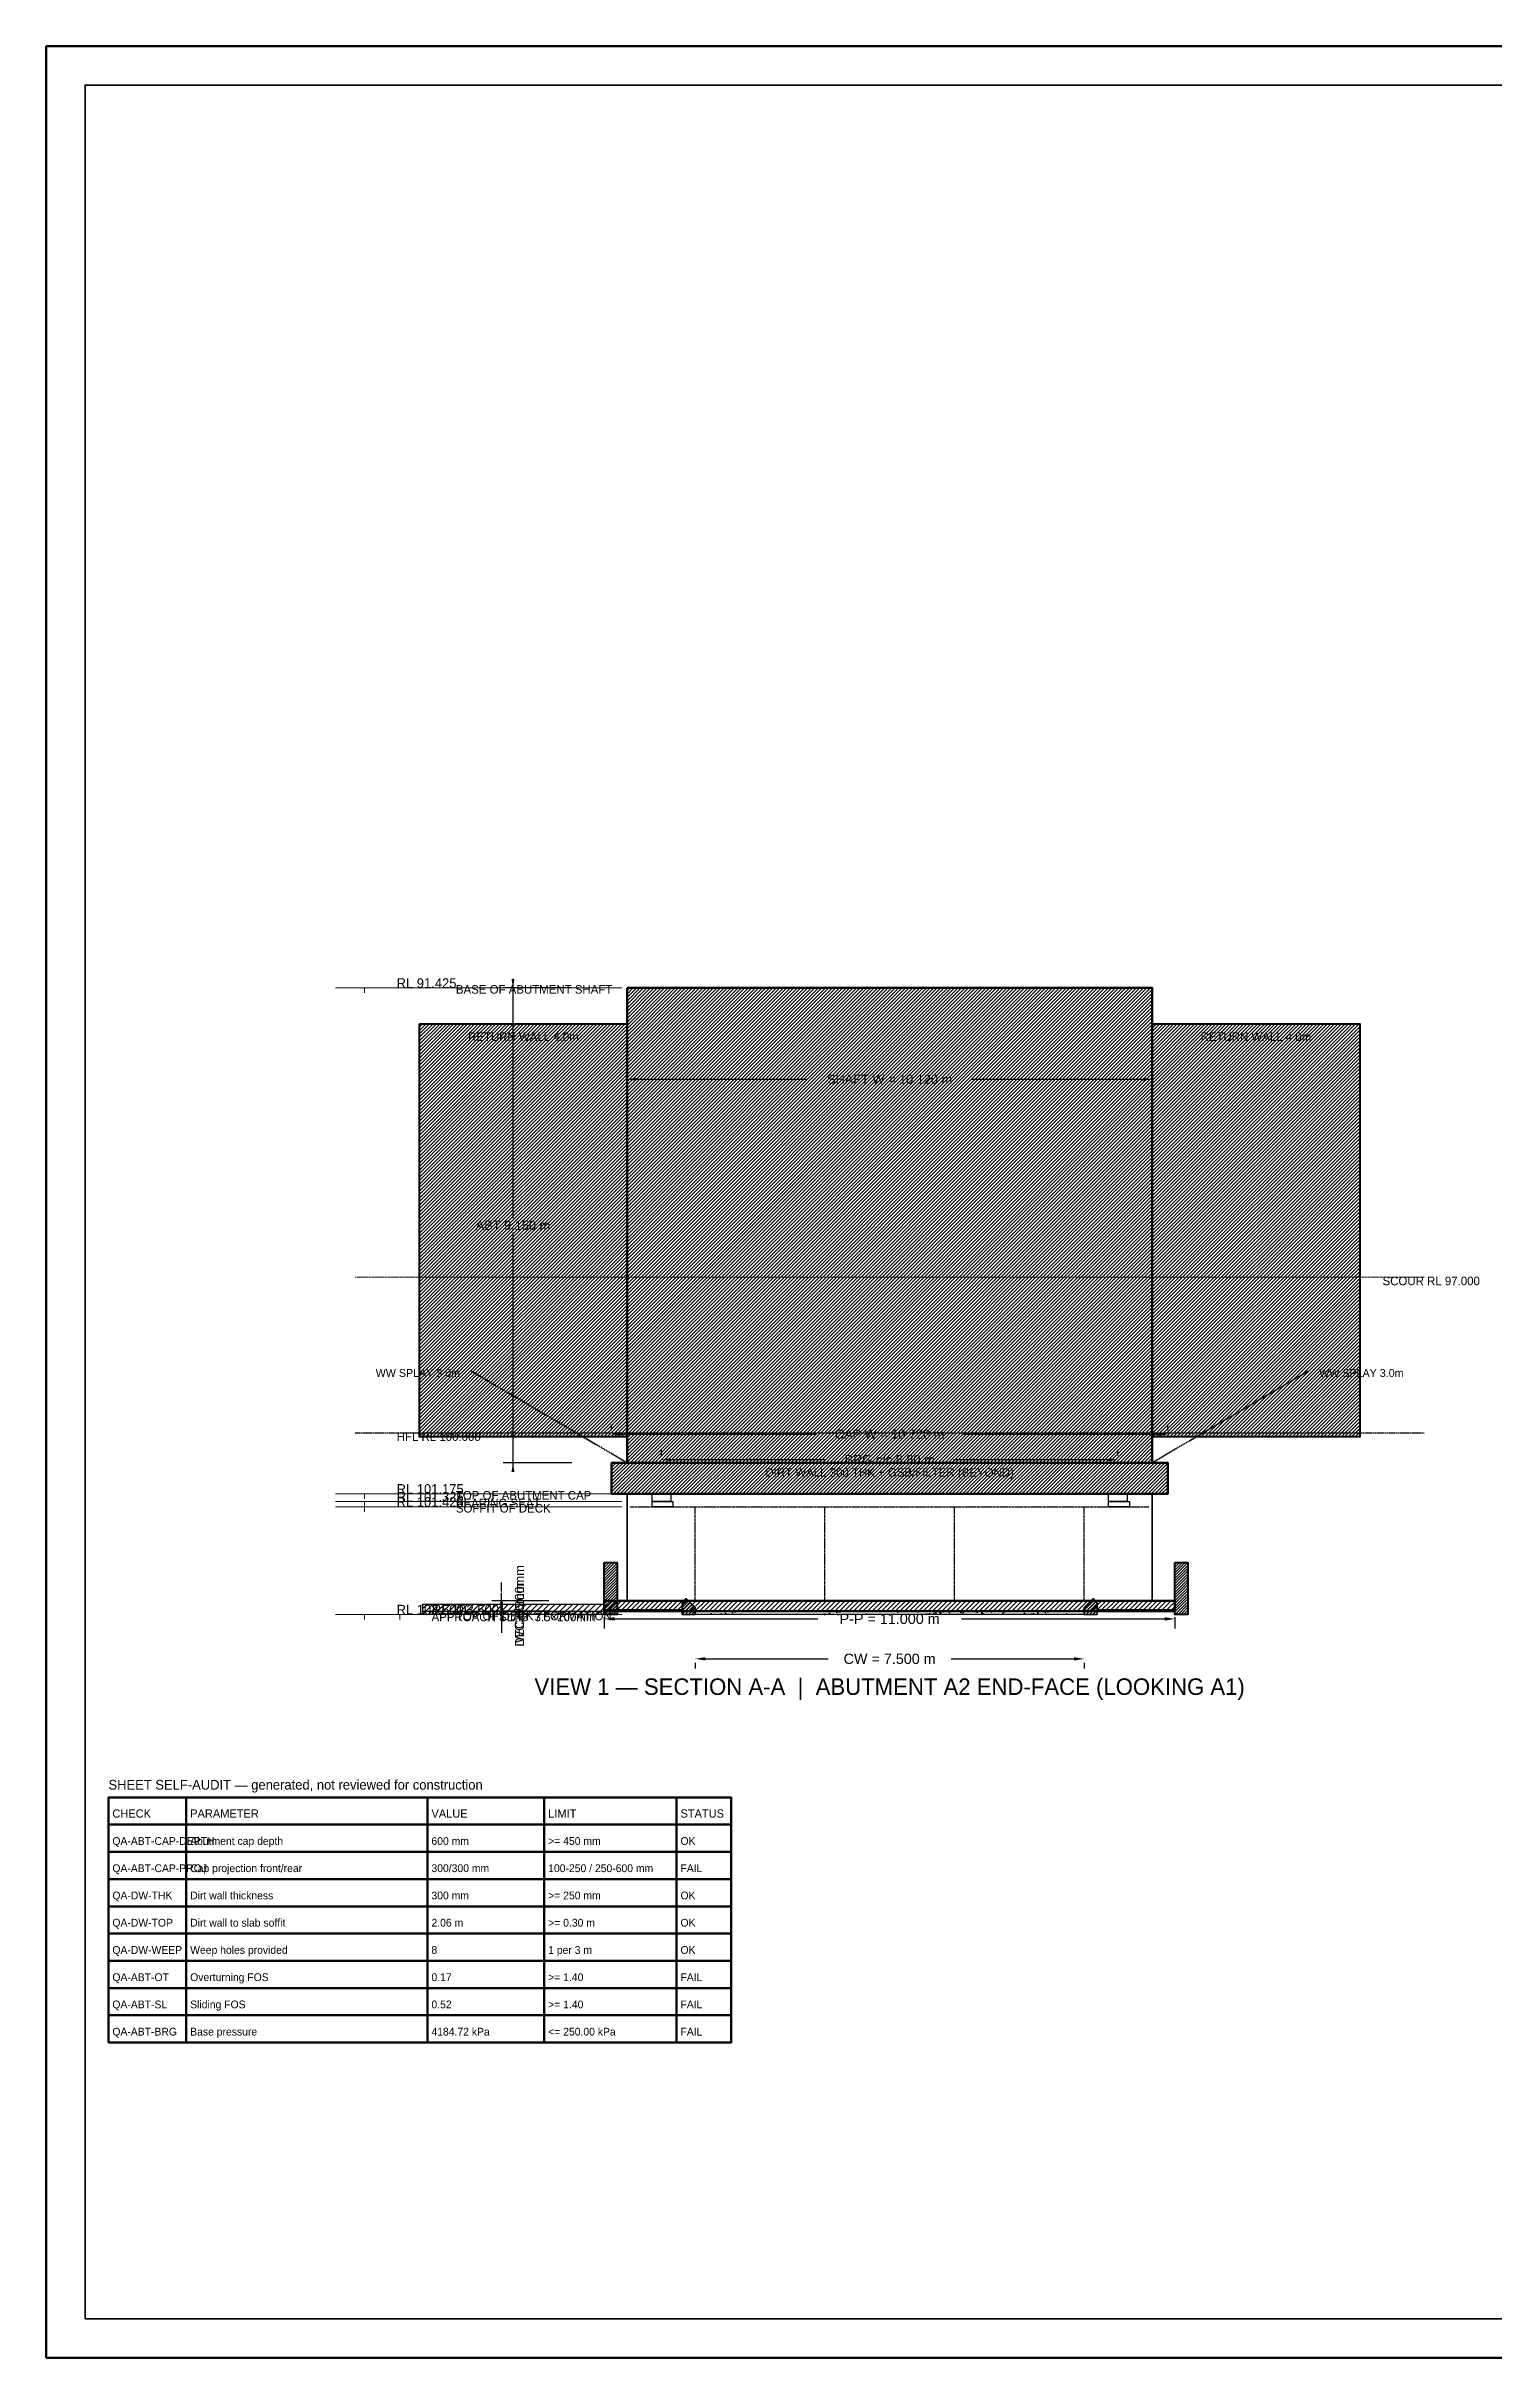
# Model space of a CAD drawing. Header units: metres. Extents: x 0 to 841, y 0 to 594.
# Drawn here: x 0 to 372, y 0 to 594 of the extents above; entities that cross this region are included whole.
import ezdxf
from ezdxf.enums import TextEntityAlignment as Align

# ---------------------------------------------------------------- set-up
doc = ezdxf.new("R2010")
doc.units = ezdxf.units.M
for name, pattern in [('DASHED', [0.5, 0.375, -0.125]), ('DASHED2', [0.25, 0.1875, -0.0625]), ('HIDDEN', [0.25, 0.1875, -0.0625])]:
    doc.linetypes.add(name, pattern=pattern)
for name, color, linetype, lineweight in [('BORDER-INNER', 7, 'Continuous', 35), ('BORDER-OUTER', 7, 'Continuous', 70), ('CIVIL-HFL', 5, 'DASHED', 25), ('CIVIL-ROAD', 7, 'Continuous', 25), ('CIVIL-SCOUR', 1, 'DASHED2', 18), ('DIM-LEVEL', 3, 'Continuous', 18), ('DIM-LINEAR', 3, 'Continuous', 18), ('STRUC-HATCHING', 8, 'Continuous', 18), ('STRUC-HIDDEN', 8, 'HIDDEN', 25), ('SUB-ABUT', 3, 'Continuous', 35), ('SUB-BEARING', 5, 'Continuous', 25), ('SUB-DIRT-WALL', 3, 'Continuous', 35), ('SUPER-DECK', 2, 'Continuous', 50), ('SUPER-FOOTPATH', 7, 'Continuous', 25), ('SUPER-KERB', 7, 'Continuous', 25), ('SUPER-PARAPET', 2, 'Continuous', 35), ('SUPER-WEARING', 8, 'Continuous', 25), ('TEXT-GENERAL', 7, 'Continuous', 18), ('TEXT-HEADER', 7, 'Continuous', 25), ('TEXT-LEVEL', 5, 'Continuous', 18), ('TEXT-SPEC', 7, 'Continuous', 13), ('TITLEBLK-BOX', 7, 'Continuous', 50)]:
    doc.layers.add(name, color=color, linetype=linetype, lineweight=lineweight)
doc.styles.add('BRIDGE_STD', font='Arial.ttf')
doc.dimstyles.new('pmb100', dxfattribs={"dimtxt": 2.5, "dimasz": 0.9375, "dimexe": 2.5, "dimexo": 2.5, "dimtad": 0, "dimtih": 1, "dimdec": 0, "dimtxsty": 'BRIDGE_STD', "dimcen": 2.5, "dimazin": 3, "dimtfac": 1, "dimtmove": 0, "dimatfit": 3})

msp = doc.modelspace()

# ---------------------------------------------------------------- hatches: boundary and pattern name
at = {"layer": 'STRUC-HATCHING'}
h = msp.add_hatch(dxfattribs=at)
h.set_pattern_fill('ANSI31', scale=0.2)
h.paths.add_polyline_path([(149.28, 352), (284.22, 352), (284.22, 230), (149.28, 230)])
h = msp.add_hatch(dxfattribs=at)
h.set_pattern_fill('ANSI31', scale=0.2)
h.paths.add_polyline_path([(95.95, 342.77), (149.28, 342.77), (149.28, 236.67), (95.95, 236.67)])
h = msp.add_hatch(dxfattribs=at)
h.set_pattern_fill('ANSI31', scale=0.2)
h.paths.add_polyline_path([(284.22, 342.77), (337.55, 342.77), (337.55, 236.67), (284.22, 236.67)])
h = msp.add_hatch(dxfattribs=at)
h.set_pattern_fill('ANSI31', scale=0.2)
h.paths.add_polyline_path([(145.28, 230), (288.22, 230), (288.22, 222), (145.28, 222)])
h = msp.add_hatch(dxfattribs=at)
h.set_pattern_fill('ANSI31', scale=0.16)
h.paths.add_polyline_path([(143.42, 204.33), (146.75, 204.33), (146.75, 191), (143.42, 191)])
h = msp.add_hatch(dxfattribs=at)
h.set_pattern_fill('ANSI31', scale=0.16)
h.paths.add_polyline_path([(290.08, 204.33), (293.42, 204.33), (293.42, 191), (290.08, 191)])
h = msp.add_hatch(dxfattribs=at)
h.set_pattern_fill('ANSI31', scale=0.333333)
h.paths.add_polyline_path([(96.75, 193.67), (143.42, 193.67), (143.42, 191), (96.75, 191)])
h = msp.add_hatch(dxfattribs=at)
h.set_pattern_fill('ANSI31', scale=0.266667)
h.paths.add_polyline_path([(143.42, 194.53), (290.08, 194.53), (290.08, 191.87), (143.42, 191.87)])
h = msp.add_hatch(dxfattribs=at)
h.set_pattern_fill('ANSI31', scale=0.186667)
h.paths.add_polyline_path([(166.75, 191), (163.42, 191), (163.42, 193.93), (164.42, 195.11), (166.75, 192.76)])
h = msp.add_hatch(dxfattribs=at)
h.set_pattern_fill('ANSI31', scale=0.1866667)
h.paths.add_polyline_path([(266.75, 191), (270.08, 191), (270.08, 193.93), (269.08, 195.11), (266.75, 192.76)])
at = {"layer": 'SUPER-WEARING'}
h = msp.add_hatch(dxfattribs=at)
h.set_pattern_fill('AR-SAND', scale=0.0533333)
h.paths.add_polyline_path([(96.75, 191.87), (143.42, 191.87), (143.42, 191), (96.75, 191)])
h = msp.add_hatch(dxfattribs=at)
h.set_pattern_fill('AR-SAND', scale=0.0533333)
h.paths.add_polyline_path([(166.75, 191.87), (266.75, 191.87), (266.75, 191), (166.75, 191)])

# ---------------------------------------------------------------- linework, layer by layer
at = {"layer": 'BORDER-INNER'}
msp.add_lwpolyline([(10, 10), (831, 10), (831, 584), (10, 584), (10, 10)], dxfattribs=at)
at = {"layer": 'BORDER-OUTER'}
msp.add_lwpolyline([(0, 0), (841, 0), (841, 594), (0, 594), (0, 0)], dxfattribs=at)
at = {"layer": 'CIVIL-HFL', "color": 5, "linetype": 'DASHED'}
msp.add_line((79.42, 237.67), (354.08, 237.67), dxfattribs=at)
at = {"layer": 'CIVIL-ROAD', "lineweight": 25}
msp.add_lwpolyline([(96.75, 193.67), (143.42, 193.67), (143.42, 191), (96.75, 191), (96.75, 193.67)], dxfattribs=at)
at = {"layer": 'CIVIL-SCOUR', "color": 1, "linetype": 'DASHED2'}
msp.add_line((79.42, 277.67), (354.08, 277.67), dxfattribs=at)
at = {"layer": 'DIM-LEVEL'}
for p, q in [((74.34, 352), (89.3, 352)), ((81.82, 352), (81.82, 350.75)), ((74.34, 222), (89.3, 222)), ((74.34, 220), (89.3, 220)), ((81.82, 222), (81.82, 220.75)), ((81.82, 220), (81.82, 218.75)), ((74.34, 218.67), (89.3, 218.67)), ((81.82, 218.67), (81.82, 217.42)), ((74.34, 191), (89.3, 191)), ((81.82, 191), (81.82, 189.75)), ((83.4, 191), (98.36, 191)), ((90.88, 191), (90.88, 189.75))]:
    msp.add_line(p, q, dxfattribs=at)
at = {"layer": 'DIM-LEVEL', "color": 5}
for p, q in [((81.82, 352), (147.95, 352)), ((81.82, 222), (147.95, 222)), ((81.82, 220), (147.95, 220)), ((81.82, 218.67), (147.95, 218.67)), ((81.82, 191), (147.95, 191))]:
    msp.add_line(p, q, dxfattribs=at)
at = {"layer": 'STRUC-HIDDEN', "color": 8, "linetype": 'HIDDEN'}
for p, q in [((150.08, 218.67), (283.42, 218.67)), ((166.75, 194.53), (166.75, 218.67)), ((200.08, 194.53), (200.08, 218.67)), ((233.42, 194.53), (233.42, 218.67)), ((266.75, 194.53), (266.75, 218.67))]:
    msp.add_line(p, q, dxfattribs=at)
at = {"layer": 'SUB-ABUT', "color": 3, "linetype": 'DASHED'}
for p, q in [((149.28, 230), (109.28, 253.5)), ((284.22, 230), (324.22, 253.5))]:
    msp.add_line(p, q, dxfattribs=at)
at = {"layer": 'SUB-ABUT', "lineweight": 50}
for points in [[(149.28, 352), (284.22, 352), (284.22, 230), (149.28, 230), (149.28, 352)], [(145.28, 230), (288.22, 230), (288.22, 222), (145.28, 222), (145.28, 230)]]:
    msp.add_lwpolyline(points, dxfattribs=at)
at = {"layer": 'SUB-ABUT', "lineweight": 40}
for points in [[(95.95, 342.77), (149.28, 342.77), (149.28, 236.67), (95.95, 236.67), (95.95, 342.77)], [(284.22, 342.77), (337.55, 342.77), (337.55, 236.67), (284.22, 236.67), (284.22, 342.77)]]:
    msp.add_lwpolyline(points, dxfattribs=at)
at = {"layer": 'SUB-ABUT', "lineweight": 30}
for points in [[(155.68, 222), (160.48, 222), (160.48, 220), (155.68, 220), (155.68, 222)], [(273.02, 222), (277.82, 222), (277.82, 220), (273.02, 220), (273.02, 222)]]:
    msp.add_lwpolyline(points, dxfattribs=at)
at = {"layer": 'SUB-BEARING', "lineweight": 30}
for points in [[(155.68, 220), (161.02, 220), (161.02, 218.67), (155.68, 218.67), (155.68, 220)], [(273.02, 220), (278.35, 220), (278.35, 218.67), (273.02, 218.67), (273.02, 220)]]:
    msp.add_lwpolyline(points, dxfattribs=at)
at = {"layer": 'SUB-DIRT-WALL', "lineweight": 35}
msp.add_lwpolyline([(149.28, 194.53), (284.22, 194.53), (284.22, 222), (149.28, 222), (149.28, 194.53)], dxfattribs=at)
at = {"layer": 'SUPER-DECK', "lineweight": 50}
msp.add_lwpolyline([(143.42, 194.53), (290.08, 194.53), (290.08, 191.87), (143.42, 191.87), (143.42, 194.53)], dxfattribs=at)
at = {"layer": 'SUPER-FOOTPATH', "lineweight": 25}
for points in [[(143.42, 192.27), (163.42, 192.27), (163.42, 191.87), (143.42, 191.87), (143.42, 192.27)], [(270.08, 192.27), (290.08, 192.27), (290.08, 191.87), (270.08, 191.87), (270.08, 192.27)]]:
    msp.add_lwpolyline(points, dxfattribs=at)
at = {"layer": 'SUPER-KERB', "lineweight": 35}
for points in [[(166.75, 191), (163.42, 191), (163.42, 193.93), (164.42, 195.11), (166.75, 192.76), (166.75, 191)], [(266.75, 191), (270.08, 191), (270.08, 193.93), (269.08, 195.11), (266.75, 192.76), (266.75, 191)]]:
    msp.add_lwpolyline(points, dxfattribs=at)
at = {"layer": 'SUPER-PARAPET', "lineweight": 40}
for points in [[(143.42, 204.33), (146.75, 204.33), (146.75, 191), (143.42, 191), (143.42, 204.33)], [(290.08, 204.33), (293.42, 204.33), (293.42, 191), (290.08, 191), (290.08, 204.33)]]:
    msp.add_lwpolyline(points, dxfattribs=at)
at = {"layer": 'SUPER-WEARING'}
for points in [[(96.75, 191.87), (143.42, 191.87), (143.42, 191), (96.75, 191), (96.75, 191.87)], [(166.75, 191.87), (266.75, 191.87), (266.75, 191), (166.75, 191), (166.75, 191.87)]]:
    msp.add_lwpolyline(points, dxfattribs=at)
at = {"layer": 'TITLEBLK-BOX'}
for points in [[(16, 137), (36, 137), (36, 144), (16, 144), (16, 137)], [(36, 137), (98, 137), (98, 144), (36, 144), (36, 137)], [(98, 137), (128, 137), (128, 144), (98, 144), (98, 137)], [(128, 137), (162, 137), (162, 144), (128, 144), (128, 137)], [(162, 137), (176, 137), (176, 144), (162, 144), (162, 137)], [(16, 130), (36, 130), (36, 137), (16, 137), (16, 130)], [(36, 130), (98, 130), (98, 137), (36, 137), (36, 130)], [(98, 130), (128, 130), (128, 137), (98, 137), (98, 130)], [(128, 130), (162, 130), (162, 137), (128, 137), (128, 130)], [(162, 130), (176, 130), (176, 137), (162, 137), (162, 130)], [(16, 123), (36, 123), (36, 130), (16, 130), (16, 123)], [(36, 123), (98, 123), (98, 130), (36, 130), (36, 123)], [(98, 123), (128, 123), (128, 130), (98, 130), (98, 123)], [(128, 123), (162, 123), (162, 130), (128, 130), (128, 123)], [(162, 123), (176, 123), (176, 130), (162, 130), (162, 123)], [(16, 116), (36, 116), (36, 123), (16, 123), (16, 116)], [(36, 116), (98, 116), (98, 123), (36, 123), (36, 116)], [(98, 116), (128, 116), (128, 123), (98, 123), (98, 116)], [(128, 116), (162, 116), (162, 123), (128, 123), (128, 116)], [(162, 116), (176, 116), (176, 123), (162, 123), (162, 116)], [(16, 109), (36, 109), (36, 116), (16, 116), (16, 109)], [(36, 109), (98, 109), (98, 116), (36, 116), (36, 109)], [(98, 109), (128, 109), (128, 116), (98, 116), (98, 109)], [(128, 109), (162, 109), (162, 116), (128, 116), (128, 109)], [(162, 109), (176, 109), (176, 116), (162, 116), (162, 109)], [(16, 102), (36, 102), (36, 109), (16, 109), (16, 102)], [(36, 102), (98, 102), (98, 109), (36, 109), (36, 102)], [(98, 102), (128, 102), (128, 109), (98, 109), (98, 102)], [(128, 102), (162, 102), (162, 109), (128, 109), (128, 102)], [(162, 102), (176, 102), (176, 109), (162, 109), (162, 102)], [(16, 95), (36, 95), (36, 102), (16, 102), (16, 95)], [(36, 95), (98, 95), (98, 102), (36, 102), (36, 95)], [(98, 95), (128, 95), (128, 102), (98, 102), (98, 95)], [(128, 95), (162, 95), (162, 102), (128, 102), (128, 95)], [(162, 95), (176, 95), (176, 102), (162, 102), (162, 95)], [(16, 88), (36, 88), (36, 95), (16, 95), (16, 88)], [(36, 88), (98, 88), (98, 95), (36, 95), (36, 88)], [(98, 88), (128, 88), (128, 95), (98, 95), (98, 88)], [(128, 88), (162, 88), (162, 95), (128, 95), (128, 88)], [(162, 88), (176, 88), (176, 95), (162, 95), (162, 88)], [(16, 81), (36, 81), (36, 88), (16, 88), (16, 81)], [(36, 81), (98, 81), (98, 88), (36, 88), (36, 81)], [(98, 81), (128, 81), (128, 88), (98, 88), (98, 81)], [(128, 81), (162, 81), (162, 88), (128, 88), (128, 81)], [(162, 81), (176, 81), (176, 88), (162, 88), (162, 81)]]:
    msp.add_lwpolyline(points, dxfattribs=at)

# ---------------------------------------------------------------- texts
at = {"layer": 'CIVIL-HFL', "color": 5}
msp.add_text('HFL RL 100.000', height=2.2, dxfattribs=at).set_placement((90.08, 235.61))
at = {"layer": 'CIVIL-SCOUR', "color": 1}
msp.add_text('SCOUR RL 97.000', height=2.2, dxfattribs=at).set_placement((343.42, 275.61))
at = {"layer": 'TEXT-GENERAL', "color": 3}
for p in [(122.62, 338.37), (310.88, 338.37)]:
    msp.add_text('RETURN WALL 4.0m', height=2.2, dxfattribs=at).set_placement(p, align=Align.CENTER)
at = {"layer": 'TEXT-GENERAL'}
msp.add_text('APPROACH SLAB  3.5×200mm', height=2.2, dxfattribs=at).set_placement((120.08, 189.27), align=Align.CENTER)
at = {"layer": 'TEXT-HEADER'}
msp.add_text('VIEW 1 — SECTION A-A  |  ABUTMENT A2 END-FACE (LOOKING A1)', height=4.2533, dxfattribs=at).set_placement((216.75, 170.33), align=Align.CENTER)
for s, height, p in [('SHEET SELF-AUDIT — generated, not reviewed for construction', 2.4933, (16, 146)), ('CHECK', 2.119, (17, 138.8)), ('PARAMETER', 2.119, (37, 138.8)), ('VALUE', 2.119, (99, 138.8)), ('LIMIT', 2.119, (129, 138.8)), ('STATUS', 2.119, (163, 138.8))]:
    msp.add_text(s, height=height, dxfattribs=at).set_placement(p)
at = {"layer": 'TEXT-LEVEL'}
for s, height, p in [('RL 91.425', 2.493, (90.04, 352)), ('BASE OF ABUTMENT SHAFT', 2.2, (105.28, 350.53)), ('RL 101.175', 2.493, (90.04, 222)), ('RL 101.325', 2.493, (90.04, 220)), ('RL 101.425', 2.493, (90.04, 218.67)), ('TOP OF ABUTMENT CAP', 2.2, (105.28, 220.53)), ('BEARING SEAT', 2.2, (105.28, 218.53)), ('SOFFIT OF DECK', 2.2, (105.28, 217.2)), ('RL 103.500', 2.493, (90.04, 191)), ('RL 103.500', 2.493, (99.11, 191)), ('TOP OF DECK / FORMATION', 2.2, (105.28, 189.53))]:
    msp.add_text(s, height=height, dxfattribs=at).set_placement(p)
at = {"layer": 'TEXT-SPEC', "color": 3}
msp.add_text('WW SPLAY 3.0m', height=2.0533, dxfattribs=at).set_placement((106.35, 252.03), align=Align.RIGHT)
for s, height, p in [('WW SPLAY 3.0m', 2.0533, (327.15, 252.03)), ('QA-ABT-CAP-DEPTH', 1.9947, (17, 131.8)), ('Abutment cap depth', 1.9947, (37, 131.8)), ('600 mm', 1.995, (99, 131.8)), ('>= 450 mm', 1.995, (129, 131.8)), ('OK', 1.995, (163, 131.8)), ('QA-DW-THK', 1.995, (17, 117.8)), ('Dirt wall thickness', 1.9947, (37, 117.8)), ('300 mm', 1.995, (99, 117.8)), ('>= 250 mm', 1.995, (129, 117.8)), ('OK', 1.995, (163, 117.8)), ('Dirt wall to slab soffit', 1.9947, (37, 110.8)), ('QA-DW-TOP', 1.995, (17, 110.8)), ('2.06 m', 1.995, (99, 110.8)), ('>= 0.30 m', 1.995, (129, 110.8)), ('OK', 1.995, (163, 110.8)), ('QA-DW-WEEP', 1.995, (17, 103.8)), ('Weep holes provided', 1.9947, (37, 103.8)), ('8', 1.99, (99, 103.8)), ('1 per 3 m', 1.995, (129, 103.8)), ('OK', 1.995, (163, 103.8))]:
    msp.add_text(s, height=height, dxfattribs=at).set_placement(p)
msp.add_text('DIRT WALL 300 THK + GSB/FILTER (BEYOND)', height=2.2, dxfattribs=at).set_placement((216.75, 226.4), align=Align.CENTER)
at = {"layer": 'TEXT-SPEC', "color": 1}
for s, height, p in [('QA-ABT-CAP-PROJ', 1.9947, (17, 124.8)), ('Cap projection front/rear', 1.9947, (37, 124.8)), ('300/300 mm', 1.995, (99, 124.8)), ('100-250 / 250-600 mm', 1.9947, (129, 124.8)), ('FAIL', 1.995, (163, 124.8)), ('QA-ABT-OT', 1.995, (17, 96.8)), ('Overturning FOS', 1.9947, (37, 96.8)), ('0.17', 1.995, (99, 96.8)), ('>= 1.40', 1.995, (129, 96.8)), ('FAIL', 1.995, (163, 96.8)), ('QA-ABT-SL', 1.995, (17, 89.8)), ('Sliding FOS', 1.9947, (37, 89.8)), ('0.52', 1.995, (99, 89.8)), ('>= 1.40', 1.995, (129, 89.8)), ('FAIL', 1.995, (163, 89.8)), ('QA-ABT-BRG', 1.995, (17, 82.8)), ('Base pressure', 1.9947, (37, 82.8)), ('4184.72 kPa', 1.9947, (99, 82.8)), ('<= 250.00 kPa', 1.9947, (129, 82.8)), ('FAIL', 1.995, (163, 82.8))]:
    msp.add_text(s, height=height, dxfattribs=at).set_placement(p)

# ---------------------------------------------------------------- dimensions: what is measured, and where the dimension line sits
at = {"layer": 'DIM-LINEAR'}
for base, p1, p2, text in [((119.95, 352), (137.55, 352), (137.55, 230), 'ABT 9.150 m'), ((117.02, 194.53), (131.68, 194.53), (131.68, 191.87), 'DECK 200mm'), ((117.02, 191.87), (131.68, 191.87), (131.68, 191), 'WC 65mm')]:
    msp.add_linear_dim(base=base, p1=p1, p2=p2, angle=90, text=text, dimstyle='pmb100', override={"dimtxt": 2.346667, "dimasz": 2.346667, "dimgap": 0.938667, "dimclrt": 3}, dxfattribs=at).render()
for base, p1, p2, text, override in [((149.28, 328.53), (149.28, 346.13), (284.22, 346.13), 'SHAFT W = 10.120 m', {"dimtxt": 2.346667, "dimasz": 2.346667, "dimgap": 0.938667, "dimclrt": 3}), ((145.28, 237.33), (145.28, 235.87), (288.22, 235.87), 'CAP W = 10.720 m', {"dimtxt": 2.346667, "dimasz": 2.346667, "dimgap": 0.938667, "dimclrt": 3}), ((158.08, 230.8), (158.08, 229.33), (275.42, 229.33), 'BRG c/c 8.80 m', {"dimtxt": 2.346667, "dimasz": 2.346667, "dimgap": 0.938667, "dimclrt": 3}), ((143.42, 189.87), (143.42, 192.8), (290.08, 192.8), 'P-P = 11.000 m', {"dimtxt": 2.64, "dimasz": 2.64, "dimgap": 1.056, "dimclrt": 3}), ((166.75, 179.6), (166.75, 181.07), (266.75, 181.07), 'CW = 7.500 m', {"dimtxt": 2.64, "dimasz": 2.64, "dimgap": 1.056, "dimclrt": 3})]:
    msp.add_linear_dim(base=base, p1=p1, p2=p2, text=text, dimstyle='pmb100', override=override, dxfattribs=at).render()

doc.saveas('drawing.dxf')
